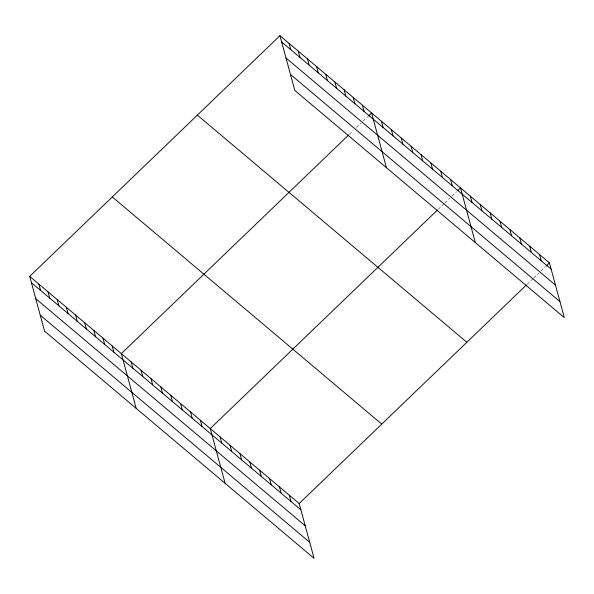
<?xml version="1.0" encoding="UTF-8"?>
<svg xmlns="http://www.w3.org/2000/svg" width="594" height="594" viewBox="0 0 594 594"><rect width="100%" height="100%" fill="white"/><g stroke="black" fill="none" stroke-linecap="round" stroke-linejoin="round"><path stroke-width="0.45" stroke-dasharray="2.97 2.23" d="M349.279 134.355L353.215 130.576M356.489 127.42L361.078 123.01M363.045 121.117L367.634 116.706M438.209 209.318L444.104 203.645M444.765 203.014L450.007 197.973M451.975 196.079L456.556 191.669M527.138 284.281L533.033 278.601M533.687 277.97L538.936 272.928M540.896 271.042L545.485 266.624"/><path stroke-width="0.89" d="M29.7 276.388L299.176 503.541L314.063 558.308L44.58 331.155L29.7 276.388L279.937 35.692L549.42 262.845L564.3 317.612L294.824 90.459L279.937 35.692M348.626 134.987L121.325 353.623L136.204 408.39M368.287 116.075L371.562 112.927L386.442 167.694M437.555 209.949L210.254 428.578L225.133 483.345M457.87 190.407L460.491 187.882L475.371 242.649M299.176 503.541L526.484 284.905M546.146 265.993L549.42 262.845M281.645 41.974L551.128 269.127M285.996 57.974L555.472 285.127M290.473 74.458L559.956 301.611M197.364 115.125L466.839 342.27M112.281 196.956L381.756 424.109M31.408 282.67L300.883 509.823M35.751 298.671L305.234 525.824M40.236 315.154L309.712 542.307M539.538 254.514L541.245 260.796M529.655 246.183L531.363 252.472M519.78 237.86L521.487 244.141M509.897 229.529L511.605 235.811M500.014 221.198L501.722 227.48M490.132 212.867L491.839 219.156M480.256 204.544L481.964 210.825M470.374 196.213L472.082 202.495M450.608 179.551L452.316 185.84M440.733 171.228L442.441 177.509M430.85 162.897L432.558 169.179M420.968 154.566L422.676 160.855M411.085 146.235L412.793 152.524M401.21 137.912L402.91 144.194M391.327 129.581L393.035 135.863M381.445 121.25L383.152 127.539M362.399 105.197L364.107 111.486M353.237 97.475L354.945 103.764M344.075 89.753L345.782 96.035M334.912 82.031L336.62 88.313M325.75 74.309L327.457 80.591M316.587 66.587L318.295 72.869M307.425 58.858L309.132 65.147M298.262 51.136L299.97 57.425M289.1 43.414L290.808 49.696M289.3 495.21L291.008 501.492M279.418 486.88L281.125 493.169M269.535 478.556L271.243 484.838M259.652 470.225L261.36 476.507M249.777 461.894L251.485 468.183M239.894 453.564L241.602 459.853M230.012 445.24L231.719 451.522M220.129 436.909L221.837 443.191M200.371 420.248L202.079 426.537M190.488 411.924L192.196 418.206M180.606 403.593L182.313 409.875M170.73 395.262L172.438 401.551M160.848 386.939L162.556 393.221M150.965 378.608L152.673 384.89M141.082 370.277L142.79 376.559M131.207 361.946L132.907 368.235M112.162 345.894L113.87 352.183M103 338.172L104.707 344.461M93.837 330.45L95.545 336.731M84.675 322.728L86.382 329.009M75.512 315.006L77.22 321.287M66.35 307.284L68.058 313.565M57.187 299.554L58.895 305.843M48.025 291.832L49.733 298.121M38.862 284.11L40.57 290.392"/></g></svg>
